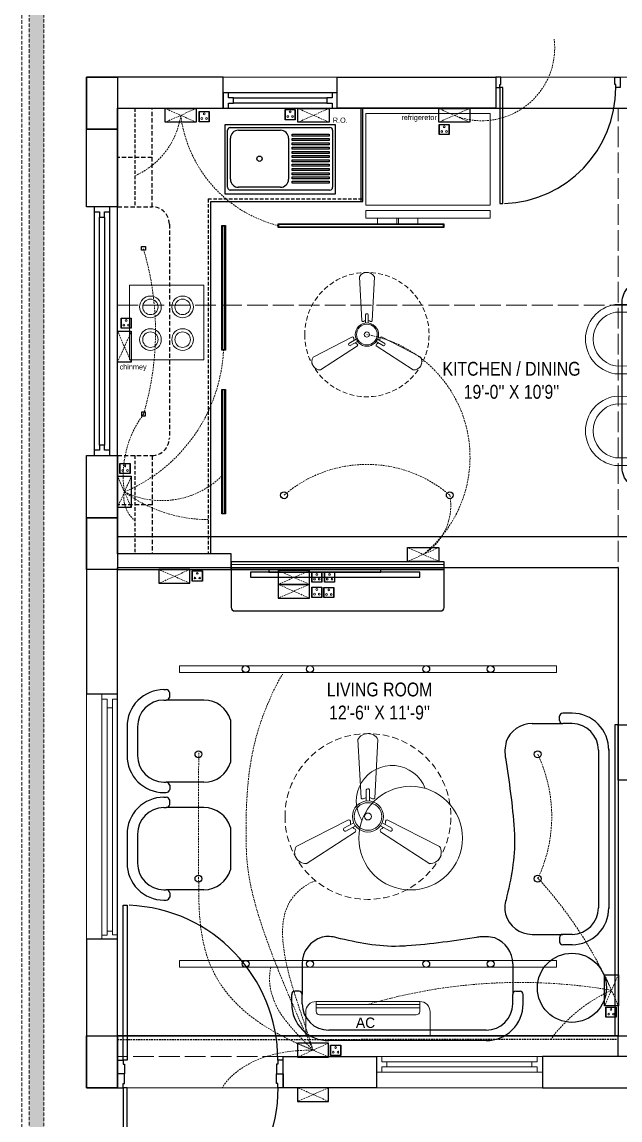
# Model space of a CAD drawing. Header units: millimetres. Extents: x 35877 to 3066687, y -650199 to -40525.
# Drawn here: x 150009.2 to 150182.4, y -180554 to -180236.2 of the extents above; entities that cross this region are included whole.
import ezdxf

# ---------------------------------------------------------------- set-up
doc = ezdxf.new("R2010")
doc.units = ezdxf.units.MM
doc.header["$MEASUREMENT"] = 0
for name, pattern in [('00 . GROUND FLOOR$0$DASHED', [0.75, 0.5, -0.25]), ('ACAD_ISO02W100', [15, 12, -3]), ('DASHED', [0.75, 0.5, -0.25]), ('DASHED2', [0.375, 0.25, -0.125]), ('DASHEDX2', [1.5, 1, -0.5]), ('HIDDEN', [0.375, 0.25, -0.125])]:
    doc.linetypes.add(name, pattern=pattern)
for name, color, linetype in [('AR DOOR', 40, 'Continuous'), ('AR ELE-5', 134, 'Continuous'), ('str coll', 6, 'Continuous')]:
    doc.layers.add(name, color=color, linetype=linetype)
for name, color, linetype, lineweight in [('CENTERLINE ( COLUMN ) ~ DIM', 7, 'Continuous', 9), ('COLUMN', 1, 'Continuous', 30), ('dim05', 1, 'Continuous', 13), ('Dimension', 10, 'DASHEDX2', 20), ('el', 7, 'Continuous', 20), ('ELEC-wires', 1, 'DASHED2', 13), ('Electrical', 84, 'Continuous', 30), ('FIRST FLOOR ( TEXT )', 7, 'Continuous', 9), ('FURNITURE', 32, 'Continuous', 9), ('furniture dimensions', 1, 'DASHED', 0), ('FURNITURE-1', 252, 'Continuous', 13), ('GDR_FLOATING COLUMN', 3, 'Continuous', 18), ('GROUND FLOOR', 7, 'Continuous', 9), ('GROUND FLOOR  ( PLINE )', 251, 'Continuous', 30), ('GROUND FLOOR ( DW_RAIL )', 7, 'Continuous', 9), ('hatch-rcc', 251, 'Continuous', 9), ('Labelling', 1, 'Continuous', 25), ('Text', 7, 'Continuous', 15), ('XX~SLAB ( BEAM )~ ( DIM )', 7, 'Continuous', 9)]:
    doc.layers.add(name, color=color, linetype=linetype, lineweight=lineweight)
doc.layers.add('XX~SLAB ( PLINE )', color=251, linetype='Continuous', plot=False)
doc.styles.add('KATHA', font='swissc.ttf')
doc.styles.get("Standard").update_dxf_attribs({"font": 'arial.ttf', "height": 6})
doc.styles.add('TEXT', font='eurr____.ttf')

# ---------------------------------------------------------------- blocks, each defined once
blk = doc.blocks.new('profile light')
at = {"layer": 'Electrical', "color": 152, "lineweight": 30, "true_color": 0x2776bb}
for points in [[(2936.21, 2698.23), (2900.21, 2698.23), (2900.21, 2699.29), (2936.21, 2699.29)], [(2900.31, 2699.1), (2900.31, 2698.42), (2936.12, 2698.42), (2936.12, 2699.1)], [(2900.32, 2699.08), (2900.32, 2698.44), (2936.1, 2698.44), (2936.1, 2699.08)]]:
    blk.add_lwpolyline(points, close=True, dxfattribs=at)
blk = doc.blocks.new('*U116')
for points in [[(-40, 0), (0, 0), (0, 30), (10, 30), (10, 100), (-40, 100)], [(0, 0), (0, -1120), (30, -1120), (30, 0)], [(1160, 0), (1120, 0), (1120, 30), (1110, 30), (1110, 100), (1160, 100)]]:
    blk.add_lwpolyline(points, close=True)
at = {"layer": 'AR ELE-5', "linetype": 'ByBlock', "ltscale": 15}
blk.add_arc((-2, 1), 1122, 272.373, 359.9653, dxfattribs=at)
blk = doc.blocks.new('*U20')
for points in [[(0, 0), (0, 1120), (30, 1120), (30, 0)], [(-40, 0), (0, 0), (0, -30), (10, -30), (10, -100), (-40, -100)], [(1160, 0), (1120, 0), (1120, -30), (1110, -30), (1110, -100), (1160, -100)]]:
    blk.add_lwpolyline(points, close=True)
at = {"layer": 'AR ELE-5', "linetype": 'ByBlock', "ltscale": 15}
blk.add_arc((-1.6, -0.7), 1121.6, 0.03474, 87.62699, dxfattribs=at)
blk = doc.blocks.new('sf sfs')
at = {"layer": 'FURNITURE', "color": 9, "true_color": 0xc7c8ca, "transparency": 33554687}
blk.add_line((3348685.97, -514612.12), (3348664.42, -514612.12), dxfattribs=at)
blk.add_lwpolyline([(3348664.42, -514612.12), (3348664.42, -514590.57), (3348685.97, -514590.57), (3348685.97, -514612.12)], dxfattribs=at)
for centre, radius in [((3348670.49, -514596.83), 3.14), ((3348670.49, -514596.83), 2.24), ((3348679.82, -514596.83), 3.14), ((3348679.82, -514596.83), 2.24), ((3348670.49, -514606.3), 3.14), ((3348670.49, -514606.3), 2.24), ((3348679.82, -514606.3), 3.14), ((3348679.82, -514606.3), 2.24)]:
    blk.add_circle(centre, radius, dxfattribs=at)
blk = doc.blocks.new('SED S')
at = {"layer": 'FURNITURE', "color": 9, "true_color": 0xc7c8ca, "transparency": 33554687, "elevation": -0.07, "flags": 128}
for points in [[(3340639.61, -514630.85), (3340639.61, -514629.27), (3340645.24, -514629.27), (3340645.24, -514630.85)], [(3340645.71, -514630.85), (3340645.71, -514629.27), (3340651.34, -514629.27), (3340651.34, -514630.85)]]:
    blk.add_lwpolyline(points, dxfattribs=at)
at = {"layer": 'FURNITURE', "color": 9, "true_color": 0xc7c8ca, "transparency": 33554687, "elevation": -0.07}
for points in [[(3340618.66, -514630.85), (3340618.66, -514633.06), (3340654.66, -514633.06), (3340654.66, -514630.85)], [(3340618.66, -514634.61), (3340618.66, -514661.17), (3340654.66, -514661.17), (3340654.66, -514634.61)]]:
    blk.add_lwpolyline(points, close=True, dxfattribs=at)
blk = doc.blocks.new('SD DSD')
at = {"layer": 'FURNITURE', "color": 9, "true_color": 0xc7c8ca, "transparency": 33554687}
for p, q in [((3348486.7, -514623.32), (3348486.68, -514619.42)), ((3348502.23, -514619.34), (3348502.25, -514623.25)), ((3348486.7, -514623.32), (3348502.25, -514623.25)), ((3348483.69, -514625.26), (3348479.79, -514625.25)), ((3348483.69, -514625.26), (3348483.66, -514640.81)), ((3348505.76, -514625.26), (3348509.66, -514625.25)), ((3348505.76, -514625.26), (3348505.79, -514640.81)), ((3348479.75, -514640.8), (3348483.66, -514640.81)), ((3348509.7, -514640.8), (3348505.79, -514640.81)), ((3348479.75, -514651.77), (3348483.66, -514651.76)), ((3348483.69, -514667.31), (3348483.66, -514651.76)), ((3348505.76, -514667.31), (3348505.79, -514651.76)), ((3348509.7, -514651.77), (3348505.79, -514651.76)), ((3348483.69, -514667.31), (3348479.79, -514667.32)), ((3348505.76, -514667.31), (3348509.66, -514667.32)), ((3348486.7, -514669.25), (3348486.68, -514673.16)), ((3348486.7, -514669.25), (3348502.25, -514669.32)), ((3348502.23, -514673.23), (3348502.25, -514669.32))]:
    blk.add_line(p, q, dxfattribs=at)
at = {"layer": 'FURNITURE', "color": 9, "true_color": 0xc7c8ca, "transparency": 33554687, "flags": 128}
for points in [[(3348502.23, -514621.56), (3348504.46, -514621.55), (3348504.42, -514614.17, 0.853613), (3348484.42, -514614.22), (3348484.46, -514621.65), (3348486.68, -514621.64)], [(3348502.22, -514619.34), (3348502.23, -514621.56), (3348502.2, -514614.36, 0.835758), (3348486.65, -514614.39), (3348486.67, -514619.42), (3348486.68, -514621.64)], [(3348481.97, -514640.8), (3348481.97, -514643.02), (3348474.58, -514643.01, -0.853613), (3348474.58, -514623.01), (3348482.01, -514623.02), (3348482.01, -514625.25)], [(3348507.48, -514640.8), (3348507.48, -514643.02), (3348514.87, -514643.01, 0.853613), (3348514.87, -514623.01), (3348507.44, -514623.02), (3348507.44, -514625.25)], [(3348479.75, -514640.79), (3348481.97, -514640.8), (3348474.77, -514640.78, -0.835758), (3348474.76, -514625.23), (3348479.79, -514625.24), (3348482.01, -514625.25)], [(3348509.7, -514640.79), (3348507.48, -514640.8), (3348514.68, -514640.78, 0.835758), (3348514.69, -514625.23), (3348509.66, -514625.24), (3348507.44, -514625.25)], [(3348481.97, -514651.77), (3348481.97, -514649.55), (3348474.58, -514649.57, 0.853613), (3348474.58, -514669.57), (3348482.01, -514669.55), (3348482.01, -514667.32)], [(3348479.75, -514651.78), (3348481.97, -514651.77), (3348474.77, -514651.79, 0.835758), (3348474.76, -514667.34), (3348479.79, -514667.33), (3348482.01, -514667.33)], [(3348507.48, -514651.77), (3348507.48, -514649.55), (3348514.87, -514649.57, -0.853613), (3348514.87, -514669.57), (3348507.44, -514669.55), (3348507.44, -514667.32)], [(3348509.7, -514651.78), (3348507.48, -514651.77), (3348514.68, -514651.79, -0.835758), (3348514.69, -514667.34), (3348509.66, -514667.33), (3348507.44, -514667.33)], [(3348502.23, -514671.01), (3348504.46, -514671.02), (3348504.42, -514678.4, -0.853613), (3348484.42, -514678.36), (3348484.46, -514670.92), (3348486.68, -514670.93)], [(3348502.22, -514673.23), (3348502.23, -514671.01), (3348502.2, -514678.21, -0.835758), (3348486.65, -514678.18), (3348486.67, -514673.16), (3348486.68, -514670.93)]]:
    blk.add_lwpolyline(points, format="xyb", dxfattribs=at)
at = {"layer": 'FURNITURE', "color": 9, "lineweight": 30, "true_color": 0xc7c8ca, "transparency": 33554687}
blk.add_lwpolyline([(3348506.78, -514676.29), (3348482.68, -514676.29, -0.414214), (3348476.68, -514670.29), (3348476.68, -514622.29, -0.414214), (3348482.68, -514616.29), (3348506.78, -514616.29, -0.414214), (3348512.78, -514622.29), (3348512.78, -514670.29, -0.414214)], format="xyb", close=True, dxfattribs=at)
blk = doc.blocks.new('fan')
at = {"layer": 'Electrical', "lineweight": 15, "ltscale": 20}
for p, q in [((3300835.29, -509900.78), (3300836.47, -509923.43)), ((3300841.81, -509923.43), (3300842.99, -509900.78)), ((3300838.47, -509924.57), (3300838.47, -509920.25)), ((3300839.81, -509920.28), (3300839.81, -509924.57)), ((3300831.66, -509931.77), (3300811.45, -509942.07)), ((3300829.93, -509935.08), (3300833.64, -509932.93)), ((3300834.31, -509934.09), (3300830.57, -509936.25)), ((3300847.68, -509936.23), (3300843.97, -509934.09)), ((3300844.64, -509932.93), (3300848.38, -509935.09)), ((3300866.83, -509942.07), (3300846.62, -509931.77)), ((3300815.3, -509948.74), (3300834.33, -509936.39)), ((3300843.95, -509936.39), (3300862.98, -509948.74))]:
    blk.add_line(p, q, dxfattribs=at)
at = {"layer": 'Electrical', "linetype": 'DASHED', "lineweight": 15, "ltscale": 5}
blk.add_circle((3300839.14, -509930.53), 32, dxfattribs=at)
at = {"layer": 'Electrical', "lineweight": 15, "ltscale": 20}
for centre, major_axis, start_param, end_param in [((3300839.14, -509902.94), (3.12, 3.12), -0.272136, 1.842967), ((3300839.13, -509920.5), (0.501, 0.501), -0.465536, 1.983618), ((3300839.14, -509930.53), (4.24, -4.24), 3.14161, 9.424795), ((3300839.14, -509930.53), (3.77, -3.77), 1.749190548672175e-05, 6.283202799085073), ((3300837.1, -509923.08), (0.51, 0.51), 2.863014, 4.257784), ((3300839.14, -509926.42), (2.27, -2.27), 2.565057, 2.951308), ((3300839.14, -509926.42), (2.27, 2.27), 0.19032, 0.57657), ((3300841.18, -509923.08), (0.51, -0.51), 5.167028, 6.561799), ((3300839.14, -509930.53), (0.943, 0.943), 1.570814, 7.853999), ((3300830.46, -509935.55), (0.501, -0.501), 3.199655, 5.648809), ((3300831.67, -509932.49), (0.51, -0.51), 0.978238, 2.373008), ((3300835.59, -509932.58), (2.27, -2.27), 3.855511, 4.241762), ((3300835.59, -509932.58), (2.27, -2.27), 4.659452, 5.045703), ((3300842.69, -509932.58), (2.27, 2.27), 4.37911, 4.765361), ((3300842.69, -509932.58), (2.27, 2.27), 5.183051, 5.569301), ((3300846.61, -509932.49), (0.51, -0.51), 2.339416, 3.734186), ((3300847.83, -509935.54), (0.501, 0.501), 3.723254, 6.172408), ((3300833.71, -509936.02), (0.51, 0.51), -1.325776, 0.068994), ((3300844.57, -509936.02), (0.51, -0.51), 3.072633, 4.467404), ((3300815.25, -509944.32), (3.12, -3.12), 3.393055, 5.508159), ((3300863.03, -509944.32), (3.12, -3.12), 5.48745, 7.602554)]:
    blk.add_ellipse(centre, major_axis=major_axis, ratio=1, start_param=start_param, end_param=end_param, dxfattribs=at)
blk = doc.blocks.new('ac paln')
at = {"layer": 'Electrical', "lineweight": 15}
for p, q in [((389238.69, -37646.36), (389238.69, -37610.34)), ((389238.69, -37610.34), (389245.67, -37610.34)), ((389244.81, -37642.35), (389244.81, -37614.35)), ((389245.81, -37613.35), (389248.68, -37613.35)), ((389246.82, -37643.35), (389246.82, -37613.35)), ((389247.82, -37643.35), (389247.82, -37613.35)), ((389248.68, -37613.35), (389248.68, -37643.35)), ((389248.68, -37643.35), (389248.68, -37613.35)), ((389245.81, -37643.35), (389248.68, -37643.35)), ((389248.68, -37643.35), (389248.68, -37643.35)), ((389245.67, -37646.36), (389238.69, -37646.36))]:
    blk.add_line(p, q, dxfattribs=at)
for centre, start, end in [((389245.67, -37613.35), 0, 90), ((389245.67, -37643.35), 270, 0)]:
    blk.add_arc(centre, 3.01, start, end, dxfattribs=at)
at = {"layer": 'Electrical', "lineweight": 15, "extrusion": (0, 0, -1)}
for centre, start_param, end_param in [((389245.81, -37614.35), -0.785398, 0.785398), ((389245.81, -37642.35), 3.926991, 5.497787)]:
    blk.add_ellipse(centre, major_axis=(-0.71, 0.71), ratio=1, start_param=start_param, end_param=end_param, dxfattribs=at)
at = {"layer": 'Text', "style": 'TEXT'}
blk.add_text('AC', height=3, rotation=270, dxfattribs=at).set_placement((389241.02, -37624.87))
blk = doc.blocks.new('6616')
at = {"color": 242, "linetype": 'DASHED', "true_color": 0xcd2027}
for p, q in [((386784.79, -36915.77), (386775.78, -36911.78)), ((386784.79, -36911.78), (386775.78, -36915.77))]:
    blk.add_line(p, q, dxfattribs=at)
at = {"layer": 'ELEC-wires', "color": 5, "linetype": 'ByBlock', "lineweight": 30, "ltscale": 4}
blk.add_lwpolyline([(386775.78, -36911.78), (386784.79, -36911.78), (386784.79, -36915.77), (386775.78, -36915.77)], close=True, dxfattribs=at)
blk = doc.blocks.new('erfer')
at = {"layer": 'hatch-rcc', "lineweight": 30}
blk.add_lwpolyline([(1905.9, -1304.21), (1908.38, -1304.21), (1908.38, -1306.73), (1905.9, -1306.73)], close=True, dxfattribs=at)
at = {"layer": 'hatch-rcc'}
blk.add_lwpolyline([(1905.96, -1304.28), (1908.31, -1304.28), (1908.31, -1306.66), (1905.96, -1306.66)], close=True, dxfattribs=at)
for centre in [(1907.14, -1304.81), (1906.56, -1305.95), (1907.72, -1305.95)]:
    blk.add_circle(centre, 0.211, dxfattribs=at)
blk = doc.blocks.new('16')
at = {"layer": 'hatch-rcc', "color": 1, "lineweight": 30}
blk.add_lwpolyline([(392822.83, -38266.87), (392825.13, -38266.87), (392825.13, -38269.2), (392822.83, -38269.2)], close=True, dxfattribs=at)
at = {"layer": 'hatch-rcc', "color": 1}
blk.add_lwpolyline([(392822.89, -38266.93), (392825.07, -38266.93), (392825.07, -38269.14), (392822.89, -38269.14)], close=True, dxfattribs=at)
for centre in [(392823.98, -38267.42), (392823.44, -38268.48), (392824.52, -38268.48)]:
    blk.add_circle(centre, 0.195, dxfattribs=at)

msp = doc.modelspace()

# ---------------------------------------------------------------- hatches: boundary and pattern name
at = {"layer": 'Dimension', "true_color": 0xd39e00, "transparency": 33554687}
h = msp.add_hatch(color=42, dxfattribs=at)
h.paths.add_polyline_path([(150011.316, -180176.757), (150011.316, -180602.057), (150615.543, -180602.057), (150615.543, -180176.757)])
h.paths.add_polyline_path([(150015.557, -180180.998), (150611.302, -180180.998), (150611.302, -180597.817), (150015.557, -180597.817)], flags=16)

# ---------------------------------------------------------------- linework, layer by layer
at = {"color": 9, "lineweight": 30, "true_color": 0xc7c8ca, "transparency": 33554687}
for points in [[(150113.088, -180395.412), (150113.088, -180394.646), (150080.651, -180394.646), (150080.651, -180395.412)], [(150113.088, -180395.412), (150113.088, -180394.646), (150080.651, -180394.646), (150080.651, -180395.412)], [(150124.37, -180396.859), (150124.37, -180395.412), (150075.37, -180395.412), (150075.37, -180396.859)], [(150124.37, -180396.859), (150124.37, -180395.412), (150075.37, -180395.412), (150075.37, -180396.859)]]:
    msp.add_lwpolyline(points, close=True, dxfattribs=at)
at = {"layer": 'CENTERLINE ( COLUMN ) ~ DIM', "transparency": 33554687}
for p, q in [((150027.87, -180267.146), (150036.87, -180267.146)), ((150027.87, -180289.646), (150036.87, -180289.646)), ((150027.87, -180361.646), (150036.87, -180361.646))]:
    msp.add_line(p, q, dxfattribs=at)
at = {"layer": 'COLUMN', "transparency": 33554687}
for points in [[(150027.87, -180252.146), (150036.87, -180252.146), (150036.87, -180267.146), (150027.87, -180267.146)], [(150027.87, -180379.646), (150036.87, -180379.646), (150036.87, -180394.646), (150027.87, -180394.646)], [(150027.87, -180529.646), (150036.87, -180529.646), (150036.87, -180544.646), (150027.87, -180544.646)]]:
    msp.add_lwpolyline(points, close=True, dxfattribs=at)
at = {"layer": 'Dimension', "color": 42, "true_color": 0xd39e00, "transparency": 33554687, "elevation": 0.352}
for points in [[(150009.196, -180174.637), (150617.663, -180174.637), (150617.663, -180604.178), (150009.196, -180604.178)], [(150011.316, -180176.757), (150615.543, -180176.757), (150615.543, -180602.057), (150011.316, -180602.057)], [(150015.557, -180180.998), (150611.302, -180180.998), (150611.302, -180597.817), (150015.557, -180597.817)]]:
    msp.add_lwpolyline(points, close=True, dxfattribs=at)
at = {"layer": 'Electrical', "color": 152, "lineweight": 30, "true_color": 0x2776bb, "transparency": 33554687, "elevation": 0.005}
for points in [[(150131.357, -180295.635), (150083.379, -180295.635), (150083.379, -180294.575), (150131.357, -180294.575)], [(150083.48, -180294.764), (150083.48, -180295.449), (150131.275, -180295.449), (150131.275, -180294.764)], [(150083.498, -180294.782), (150083.498, -180295.431), (150131.256, -180295.431), (150131.256, -180294.782)]]:
    msp.add_lwpolyline(points, close=True, dxfattribs=at)
at = {"layer": 'FURNITURE', "color": 3, "linetype": 'DASHEDX2', "lineweight": 30, "transparency": 33554687}
for p, q in [((150041.87, -180261.146), (150041.87, -180289.646)), ((150063.12, -180287.396), (150107.851, -180287.396)), ((150063.12, -180287.396), (150063.12, -180390.146)), ((150041.87, -180361.646), (150041.87, -180390.146))]:
    msp.add_line(p, q, dxfattribs=at)
at = {"layer": 'FURNITURE', "color": 9, "linetype": 'HIDDEN', "lineweight": 30, "ltscale": 5, "true_color": 0xc7c8ca, "transparency": 33554687}
for p, q in [((150046.87, -180289.646), (150046.87, -180261.146)), ((150036.87, -180289.646), (150046.87, -180289.646)), ((150051.87, -180294.646), (150051.87, -180356.646)), ((150036.87, -180361.646), (150046.87, -180361.646)), ((150046.87, -180361.646), (150046.87, -180390.146))]:
    msp.add_line(p, q, dxfattribs=at)
at = {"layer": 'FURNITURE', "color": 9, "lineweight": 30, "ltscale": 0.4, "true_color": 0xc7c8ca, "transparency": 33554687}
for p, q in [((150107.851, -180288.146), (150107.851, -180261.146)), ((150063.87, -180390.146), (150063.87, -180288.146)), ((150063.87, -180288.146), (150107.851, -180288.146))]:
    msp.add_line(p, q, dxfattribs=at)
at = {"layer": 'FURNITURE', "color": 9, "lineweight": 30, "true_color": 0xc7c8ca, "transparency": 33554687}
for p, q in [((150068.755, -180284.02, -0.001), (150068.755, -180267.479, -0.001)), ((150069.53, -180266.704, -0.001), (150098.378, -180266.704, -0.001)), ((150071.887, -180267.479, -0.001), (150084.054, -180267.479, -0.001)), ((150099.152, -180267.479, -0.001), (150099.152, -180284.02, -0.001)), ((150069.563, -180281.696, -0.001), (150069.563, -180269.803, -0.001)), ((150086.378, -180269.803, -0.001), (150086.378, -180281.696, -0.001)), ((150098.378, -180284.794, -0.001), (150069.53, -180284.794, -0.001)), ((150084.054, -180284.02, -0.001), (150071.887, -180284.02, -0.001)), ((150181.87, -180439.646), (150180.87, -180439.646)), ((150180.87, -180439.646), (150180.87, -180529.646)), ((150036.872, -180535.646), (150036.87, -180529.663)), ((150036.87, -180529.684), (150181.87, -180529.684))]:
    msp.add_line(p, q, dxfattribs=at)
at = {"layer": 'FURNITURE', "color": 3, "lineweight": 30, "transparency": 33554687}
for p, q in [((150043.785, -180301.107), (150044.989, -180301.107)), ((150043.785, -180302.202), (150043.785, -180301.107)), ((150044.989, -180302.202), (150043.785, -180302.202)), ((150044.989, -180301.107), (150044.989, -180302.202)), ((150044.989, -180349.09), (150043.785, -180349.09)), ((150043.785, -180349.09), (150043.785, -180350.185)), ((150043.785, -180350.185), (150044.989, -180350.185)), ((150044.989, -180350.185), (150044.989, -180349.09))]:
    msp.add_line(p, q, dxfattribs=at)
at = {"layer": 'FURNITURE', "color": 9, "lineweight": 30, "true_color": 0xc7c8ca, "transparency": 16777216}
for p, q in [((150050.266, -180429.433, 2.206), (150050.968, -180429.433, 2.206)), ((150050.266, -180432.433, 2.206), (150050.968, -180432.433, 2.206)), ((150061.88, -180432.433, 1.319), (150050.968, -180432.433, 2.206)), ((150051.968, -180431.557, 2.206), (150051.968, -180430.309, 2.206)), ((150069.547, -180438.166, -0.04), (150069.547, -180450.486, -0.04)), ((150164.799, -180438.384, 3.7), (150164.799, -180437.136, 3.7)), ((150168.502, -180436.26, 3.7), (150165.799, -180436.26, 3.7)), ((150039.655, -180439.94, -1.412), (150039.655, -180448.711, 1.412)), ((150042.655, -180440.149, -5.615), (150042.655, -180448.503, -2.959)), ((150156.888, -180439.26, 2.813), (150165.799, -180439.26, 3.7)), ((150168.502, -180439.26, 3.7), (150165.799, -180439.26, 3.7)), ((150176.113, -180446.976, -4.12), (150176.113, -180492.544, -1.464)), ((150179.113, -180446.768, 0.082), (150179.113, -180492.752, 2.907)), ((150050.266, -180456.219, 0.846), (150050.968, -180456.219, 0.846)), ((150061.88, -180456.219, 1.319), (150050.968, -180456.219, 2.206)), ((150051.968, -180457.095, 2.206), (150051.968, -180458.343, 2.206)), ((150050.266, -180459.219, 0.846), (150050.968, -180459.219, 0.846)), ((150050.266, -180460.559, 2.206), (150050.968, -180460.559, 2.206)), ((150051.968, -180462.683, 2.206), (150051.968, -180461.435, 2.206)), ((150050.266, -180463.559, 2.206), (150050.968, -180463.559, 2.206)), ((150061.88, -180463.559, 1.319), (150050.968, -180463.559, 2.206)), ((150069.547, -180469.292, -0.04), (150069.547, -180481.612, -0.04)), ((150039.655, -180471.067, -1.412), (150039.655, -180479.837, 1.412)), ((150042.655, -180471.275, -5.615), (150042.655, -180479.629, -2.959)), ((150050.266, -180487.345, 0.846), (150050.968, -180487.345, 0.846)), ((150061.88, -180487.345, 1.319), (150050.968, -180487.345, 2.206)), ((150051.968, -180488.221, 2.206), (150051.968, -180489.469, 2.206)), ((150050.266, -180490.345, 0.846), (150050.968, -180490.345, 0.846)), ((150156.888, -180500.26, 2.813), (150165.799, -180500.26, 3.7)), ((150164.799, -180501.136, 3.7), (150164.799, -180502.384, 3.7)), ((150168.502, -180500.26, 2.341), (150165.799, -180500.26, 2.341)), ((150168.502, -180503.26, 2.341), (150165.799, -180503.26, 2.341)), ((150090.301, -180508.783, 2.813), (150090.301, -180517.694, 3.7)), ((150151.301, -180508.783, 2.813), (150151.301, -180517.694, 3.7)), ((150087.301, -180520.396, 2.341), (150087.301, -180517.694, 2.341)), ((150089.425, -180516.694, 3.7), (150088.177, -180516.694, 3.7)), ((150090.301, -180520.396, 2.341), (150090.301, -180517.694, 2.341)), ((150151.301, -180520.396, 3.7), (150151.301, -180517.694, 3.7)), ((150152.177, -180516.694, 3.7), (150153.425, -180516.694, 3.7)), ((150154.301, -180520.396, 3.7), (150154.301, -180517.694, 3.7)), ((150143.585, -180528.008, -4.12), (150098.017, -180528.008, -1.464)), ((150143.793, -180531.008, 0.082), (150097.808, -180531.008, 2.907))]:
    msp.add_line(p, q, dxfattribs=at)
at = {"layer": 'FURNITURE', "color": 9, "lineweight": 30, "true_color": 0xc7c8ca, "transparency": 33554687, "elevation": -0.001}
for points in [[(150067.97, -180285.93), (150099.97, -180285.93), (150099.97, -180265.93), (150067.97, -180265.93)], [(150087.4, -180268.659), (150098.13, -180268.659), (150098.13, -180269.246), (150087.4, -180269.246)], [(150087.4, -180269.895), (150098.13, -180269.895), (150098.13, -180270.482), (150087.4, -180270.482)], [(150087.4, -180271.13), (150098.13, -180271.13), (150098.13, -180271.717), (150087.4, -180271.717)], [(150087.4, -180272.366), (150098.13, -180272.366), (150098.13, -180272.953), (150087.4, -180272.953)], [(150087.4, -180273.602), (150098.13, -180273.602), (150098.13, -180274.189), (150087.4, -180274.189)], [(150087.4, -180274.838), (150098.13, -180274.838), (150098.13, -180275.425), (150087.4, -180275.425)], [(150087.4, -180276.074), (150098.13, -180276.074), (150098.13, -180276.661), (150087.4, -180276.661)], [(150087.4, -180277.31), (150098.13, -180277.31), (150098.13, -180277.897), (150087.4, -180277.897)], [(150087.4, -180278.545), (150098.13, -180278.545), (150098.13, -180279.132), (150087.4, -180279.132)], [(150087.4, -180279.781), (150098.13, -180279.781), (150098.13, -180280.368), (150087.4, -180280.368)], [(150087.4, -180281.017), (150098.13, -180281.017), (150098.13, -180281.604), (150087.4, -180281.604)], [(150087.4, -180282.253), (150098.13, -180282.253), (150098.13, -180282.84), (150087.4, -180282.84)]]:
    msp.add_lwpolyline(points, close=True, dxfattribs=at)
at = {"layer": 'FURNITURE', "color": 9, "linetype": 'HIDDEN', "lineweight": 30, "ltscale": 5, "true_color": 0xc7c8ca, "transparency": 33554687}
for points in [[(150036.87, -180289.646), (150046.87, -180289.646), (150046.87, -180275.396), (150036.87, -180275.396)], [(150036.87, -180361.646), (150046.87, -180361.646), (150046.87, -180375.896), (150036.87, -180375.896)]]:
    msp.add_lwpolyline(points, close=True, dxfattribs=at)
at = {"layer": 'FURNITURE', "color": 9, "lineweight": 30, "true_color": 0xc7c8ca, "transparency": 33554687}
msp.add_lwpolyline([(150131.414, -180392.396), (150069.813, -180392.396), (150069.813, -180394.646), (150131.414, -180394.646)], close=True, dxfattribs=at)
at = {"layer": 'FURNITURE', "color": 18, "lineweight": 0, "true_color": 0x000000, "transparency": 33554687}
msp.add_lwpolyline([(150069.813, -180394.146), (150131.414, -180394.146), (150131.414, -180393.206), (150069.813, -180393.206)], close=True, dxfattribs=at)
at = {"layer": 'FURNITURE', "color": 9, "lineweight": 30, "true_color": 0xc7c8ca, "transparency": 33554687}
msp.add_lwpolyline([(150131.414, -180405.646), (150131.414, -180394.646), (150069.813, -180394.646), (150069.813, -180405.646, 0.4142136), (150070.813, -180406.646), (150130.414, -180406.646, 0.4142136)], format="xyb", close=True, dxfattribs=at)
at = {"layer": 'FURNITURE', "color": 1, "lineweight": 0, "transparency": 33554687}
for points in [[(150054.851, -180422.545), (150163.994, -180422.545), (150163.994, -180424.421), (150054.851, -180424.421)], [(150054.851, -180509.746), (150163.994, -180509.746), (150163.994, -180507.871), (150054.851, -180507.871)]]:
    msp.add_lwpolyline(points, close=True, dxfattribs=at)
at = {"layer": 'FURNITURE', "color": 9, "lineweight": 30, "true_color": 0xc7c8ca, "transparency": 33554687}
msp.add_circle((150077.97, -180275.749, -0.001), 0.762, dxfattribs=at)
at = {"layer": 'FURNITURE', "color": 240, "lineweight": 30, "true_color": 0xed1f24, "transparency": 33554687}
for centre in [(150085.073, -180373.146), (150133.073, -180373.146), (150073.956, -180423.483), (150092.604, -180423.47), (150126.241, -180423.47), (150144.889, -180423.483), (150060.302, -180448.146), (150158.543, -180448.146), (150060.302, -180484.146), (150158.543, -180484.146), (150073.956, -180508.808), (150092.604, -180508.822), (150126.241, -180508.822), (150144.889, -180508.808)]:
    msp.add_circle(centre, 1, dxfattribs=at)
at = {"layer": 'FURNITURE', "color": 9, "true_color": 0xc7c8ca, "transparency": 33554687}
msp.add_circle((150121.727, -180472.414, 0.069), 15, dxfattribs=at)
at = {"layer": 'FURNITURE', "color": 9, "lineweight": 30, "true_color": 0xc7c8ca, "transparency": 16777216}
msp.add_circle((150168.445, -180515.737, -0.05), 10.001, dxfattribs=at)
at = {"layer": 'FURNITURE', "color": 9, "lineweight": 30, "true_color": 0xc7c8ca, "transparency": 33554687}
for centre, radius, start, end in [((150069.53, -180267.479, -0.001), 0.775, 90, 180), ((150071.887, -180269.803, -0.001), 2.324, 90, 180), ((150084.054, -180269.803, -0.001), 2.324, 0, 90), ((150098.378, -180267.479, -0.001), 0.775, 0, 90), ((150071.887, -180281.696, -0.001), 2.324, 180, 270), ((150084.054, -180281.696, -0.001), 2.324, 270, 0), ((150069.53, -180284.02, -0.001), 0.775, 180, 270), ((150098.378, -180284.02, -0.001), 0.775, 270, 0)]:
    msp.add_arc(centre, radius, start, end, dxfattribs=at)
at = {"layer": 'FURNITURE', "color": 9, "linetype": 'HIDDEN', "lineweight": 30, "ltscale": 5, "true_color": 0xc7c8ca, "transparency": 33554687}
for centre, start, end in [((150046.87, -180294.646), 0, 90), ((150046.87, -180356.646), 270, 0)]:
    msp.add_arc(centre, 5, start, end, dxfattribs=at)
at = {"layer": 'FURNITURE', "color": 9, "lineweight": 30, "true_color": 0xc7c8ca, "transparency": 16777216}
for centre, radius, start, end in [((150050.266, -180440.045, 0.846), 10.612, 90, 180.5627), ((150050.968, -180430.442, 0.846), 1.009, 7.573, 90), ((150050.371, -180440.149, 0.846), 7.717, 90.90046, 180), ((150050.968, -180431.424, 0.846), 1.009, 270, 352.427), ((150061.86, -180440.453, 1.319), 8.02, 16.56667, 89.85732), ((150165.799, -180437.269, 2.341), 1.009, 90, 172.427), ((150165.799, -180438.251, 2.341), 1.009, 187.573, 270), ((150168.502, -180446.872, 2.341), 10.612, 359.4373, 90), ((150156.908, -180447.28, 4.173), 8.02, 90.14268, 159.42629), ((150168.396, -180446.976, 2.341), 7.717, 0, 89.09954), ((150161.435, -180447.378, 4.173), 12.384, 166.38027, 189.49473), ((150050.266, -180448.607, 0.846), 10.612, 179.4373, 270), ((150050.371, -180448.503, 0.846), 7.717, 180, 269.09954), ((150061.86, -180448.199, 1.319), 8.02, 270.14268, 343.43333), ((150050.968, -180457.228, 0.846), 1.009, 7.573, 90), ((150050.266, -180471.171, 0.846), 10.612, 90, 180.5627), ((150050.968, -180458.21, 0.846), 1.009, 270, 352.427), ((150050.968, -180461.568, 0.846), 1.009, 7.573, 90), ((150050.371, -180471.275, 0.846), 7.717, 90.90046, 180), ((150050.968, -180462.55, 0.846), 1.009, 270, 352.427), ((150061.86, -180471.579, 1.319), 8.02, 16.56667, 89.85732), ((150050.266, -180479.733, 0.846), 10.612, 179.4373, 270), ((150050.371, -180479.629, 0.846), 7.717, 180, 269.09954), ((150061.86, -180479.325, 1.319), 8.02, 270.14268, 343.43333), ((150050.968, -180488.354, 0.846), 1.009, 7.573, 90), ((150050.968, -180489.336, 0.846), 1.009, 270, 352.427), ((150157.129, -180492.655, -1.371), 8.134, 162.61835, 192.46672), ((150168.502, -180492.648, 2.341), 10.612, 270, 0.5627), ((150168.396, -180492.544, 2.341), 7.717, 270.90046, 0), ((150156.908, -180492.24, 2.813), 8.02, 195.70088, 269.85732), ((150098.321, -180508.803, 2.813), 8.02, 105.70088, 179.85732), ((150097.906, -180509.024, -1.371), 8.134, 72.61835, 102.46672), ((150143.183, -180513.33, 4.173), 12.384, 76.38027, 99.49473), ((150143.281, -180508.803, 4.173), 8.02, 0.14268, 69.42629), ((150165.799, -180501.269, 2.341), 1.009, 90, 172.427), ((150165.799, -180502.251, 2.341), 1.009, 187.573, 270), ((150088.31, -180517.694, 2.341), 1.009, 97.573, 180), ((150089.292, -180517.694, 2.341), 1.009, 0, 82.427), ((150152.31, -180517.694, 2.341), 1.009, 97.573, 180), ((150153.292, -180517.694, 2.341), 1.009, 0, 82.427), ((150097.913, -180520.396, 2.341), 10.612, 180, 270.5627), ((150098.017, -180520.291, 2.341), 7.717, 180.90046, 270), ((150143.689, -180520.396, 2.341), 10.612, 269.4373, 0), ((150143.585, -180520.291, 2.341), 7.717, 270, 359.09954)]:
    msp.add_arc(centre, radius, start, end, dxfattribs=at)
at = {"layer": 'FURNITURE', "color": 9, "true_color": 0xc7c8ca, "transparency": 33554687}
msp.add_arc((150116.318, -180461.702, 0.069), 10.313, 20.90961, 212.67244, dxfattribs=at)
at = {"layer": 'FURNITURE', "color": 9, "lineweight": 30, "true_color": 0xc7c8ca, "transparency": 16777216}
for points in [[(150149.174, -180449.116, 3.842), (150150.238, -180455.998, 2.613), (150151.359, -180463.583, 1.361), (150152.179, -180477.527, 1.542), (150150.775, -180484.227, 0.074), (150149.367, -180490.225, -1.371)], [(150141.445, -180501.068, 3.842), (150134.563, -180502.132, 2.613), (150126.978, -180503.253, 1.361), (150113.034, -180504.073, 1.542), (150106.334, -180502.669, 0.074), (150100.336, -180501.261, -1.371)]]:
    msp.add_open_spline(points, degree=3, knots=[1.8844998, 1.8844998, 1.8844998, 1.8844998, 22.9773331, 25.0955938, 43.7057545, 43.7057545, 43.7057545, 43.7057545], dxfattribs=at)
at = {"layer": 'furniture dimensions', "color": 9, "linetype": 'Continuous', "lineweight": 30, "true_color": 0xc7c8ca, "transparency": 33554687}
for p, q in [((150036.87, -180529.684), (150036.87, -180394.146)), ((150181.87, -180394.146), (150036.87, -180394.146)), ((150181.87, -180394.146), (150181.87, -180529.684)), ((150181.87, -180529.684), (150036.87, -180529.684))]:
    msp.add_line(p, q, dxfattribs=at)
msp.add_lwpolyline([(150036.87, -180261.146), (150268.87, -180261.146), (150268.87, -180385.146), (150036.87, -180385.146)], close=True, dxfattribs=at)
at = {"layer": 'furniture dimensions', "lineweight": 0, "transparency": 33554687}
for centre, radius, start, end in [((150142.355, -180243.657), 21.091, 247.75201, 6.81564), ((150032.783, -180259.976), 22.615, 293.69166, 351.8606), ((150092.61, -180258.524, 0.011), 37.728, 187.08599, 255.83712), ((149964.014, -180325.796), 83.85, 343.44266, 16.71337), ((150020.523, -180328.799, 0.011), 47.102, 292.91496, 357.31672), ((150068.376, -180367.508), 29.881, 143.39669, 189.00403), ((150109.073, -180400.97), 36.745, 49.22049, 130.77951), ((150049.732, -180350.099), 24.615, 243.79641, 314.69557), ((150047.253, -180373.789), 8.542, 169.17563, 230.93322), ((150063.271, -180339.101), 41.113, 233.5819, 269.78976), ((150116.853, -180376.166), 16.499, 301.07644, 10.54845), ((150120.529, -180466.146), 42.06, 334.66206, 25.33794), ((150068.364, -180566.422, 0.018), 122.212, 24.13716, 42.51251), ((150153.441, -180669.918), 155.734, 80.22148, 106.43878), ((150198.272, -180557.179), 44.688, 114.28844, 143.54696)]:
    msp.add_arc(centre, radius, start, end, dxfattribs=at)
at = {"layer": 'furniture dimensions', "color": 6, "lineweight": 0, "transparency": 33554687}
msp.add_arc((150102.908, -180362.136), 36.022, 308.57514, 80.14611, dxfattribs=at)
at = {"layer": 'furniture dimensions', "lineweight": 0, "transparency": 33554687}
for points in [[(150093.508, -180533.772, 0), (150075.099, -180493.818, 0.005), (150073.393, -180472.889, 0.007), (150075.061, -180441.572, 0.007), (150084.686, -180424.421), (150084.686, -180425.03, 0.005)], [(150093.684, -180533.858), (150060.535, -180520.883, 0.005), (150060.302, -180484.146), (150060.302, -180448.146), (150060.452, -180447.737, 0.005)], [(150093.49, -180533.772, 0), (150085.18, -180525.7, 0.005), (150081.346, -180519.019, -0.002), (150080.512, -180513.29, 0), (150081.245, -180509.746)], [(150093.999, -180533.776), (150072.774, -180533.524, 0.005), (150067.254, -180544.646), (150067.254, -180544.554, 0.005)]]:
    msp.add_open_spline(points, degree=3, dxfattribs=at)
at = {"layer": 'furniture dimensions', "color": 6, "lineweight": 0, "transparency": 33554687}
msp.add_open_spline([(150093.49, -180533.772, 0), (150088.31, -180517.694, 2.341), (150084.425, -180508.246, 0.005), (150083.687, -180489.151, 0.022), (150094.143, -180484.697)], degree=3, dxfattribs=at)
at = {"layer": 'GDR_FLOATING COLUMN', "linetype": '00 . GROUND FLOOR$0$DASHED', "lineweight": 30, "transparency": 33554687}
msp.add_line((150036.886, -180530.685), (150181.87, -180530.619), dxfattribs=at)
at = {"layer": 'GROUND FLOOR', "transparency": 33554687}
for p, q in [((150428.37, -180252.146), (150027.87, -180252.146)), ((150146.37, -180252.146), (150146.37, -180261.146)), ((150036.87, -180261.146), (150036.87, -180381.146)), ((150146.37, -180261.146), (150036.87, -180261.146)), ((150036.87, -180289.646), (150027.87, -180289.646)), ((150036.87, -180361.646), (150027.87, -180361.646)), ((150069.813, -180390.146), (150036.87, -180390.146)), ((150069.813, -180390.146), (150069.813, -180394.646)), ((150036.87, -180394.646), (150036.87, -180544.646)), ((150069.813, -180394.646), (150036.87, -180394.646)), ((150036.87, -180394.646), (150036.87, -180544.646)), ((150096.87, -180394.646), (150036.87, -180394.646)), ((150027.87, -180430.646), (150027.87, -180501.646)), ((150036.87, -180430.646), (150027.87, -180430.646)), ((150036.87, -180501.646), (150027.87, -180501.646)), ((150186.87, -180535.646), (150084.87, -180535.646)), ((150084.87, -180535.646), (150084.87, -180544.646)), ((150428.37, -180544.646), (150027.87, -180544.646))]:
    msp.add_line(p, q, dxfattribs=at)
at = {"layer": 'GROUND FLOOR  ( PLINE )', "transparency": 33554687}
for points in [[(150067.47, -180252.146), (150027.87, -180252.146), (150027.87, -180267.146), (150036.87, -180267.146), (150036.87, -180261.146), (150067.47, -180261.146)], [(150100.47, -180252.146), (150146.37, -180252.146), (150146.37, -180261.146), (150100.47, -180261.146)], [(150036.87, -180289.646), (150027.87, -180289.646), (150027.87, -180267.146), (150036.87, -180267.146)], [(150036.87, -180379.646), (150027.87, -180379.646), (150027.87, -180361.646), (150036.87, -180361.646)], [(150036.87, -180394.646), (150069.813, -180394.646), (150069.813, -180390.146), (150036.87, -180390.146), (150036.87, -180379.646), (150027.87, -180379.646), (150027.87, -180430.646), (150036.87, -180430.646)], [(150036.87, -180501.646), (150027.87, -180501.646), (150027.87, -180544.646), (150036.87, -180544.646)], [(150084.87, -180535.646), (150111.87, -180535.646), (150111.87, -180544.646), (150084.87, -180544.646)]]:
    msp.add_lwpolyline(points, close=True, dxfattribs=at)
msp.add_lwpolyline([(150191.37, -180535.646), (150191.37, -180462.146), (150233.37, -180462.146), (150233.37, -180439.646), (150228.87, -180439.646), (150228.87, -180457.646), (150191.37, -180457.646), (150191.37, -180439.646), (150186.87, -180439.646), (150186.87, -180535.646), (150159.87, -180535.646), (150159.87, -180544.646), (150191.37, -180544.646)], dxfattribs=at)
at = {"layer": 'GROUND FLOOR ( DW_RAIL )', "transparency": 33554687}
for points in [[(150036.87, -180501.646), (150036.87, -180500.448), (150035.37, -180500.448), (150035.37, -180499.382), (150033.87, -180499.382), (150033.87, -180434.646), (150035.37, -180434.646), (150035.37, -180432.146), (150036.87, -180432.146), (150036.87, -180430.646), (150032.37, -180430.646), (150032.37, -180432.146), (150033.87, -180432.146), (150033.87, -180434.646), (150035.37, -180434.646), (150035.37, -180499.382), (150033.87, -180499.382), (150033.87, -180500.517), (150032.37, -180500.517), (150032.37, -180501.646), (150036.87, -180501.646), (150036.87, -180430.646), (150032.37, -180430.646), (150032.37, -180501.646)], [(150111.87, -180535.646), (150159.87, -180535.646), (150159.87, -180544.646), (150111.87, -180544.646)], [(150159.87, -180535.646), (150158.37, -180535.646), (150158.37, -180537.146), (150156.87, -180537.146), (150156.87, -180538.646), (150114.87, -180538.646), (150114.87, -180537.146), (150113.37, -180537.146), (150113.37, -180535.646), (150111.87, -180535.646), (150111.87, -180540.146), (150113.37, -180540.146), (150113.37, -180538.646), (150114.87, -180538.646), (150114.87, -180537.146), (150156.87, -180537.146), (150156.87, -180538.646), (150158.37, -180538.646), (150158.37, -180540.146), (150159.87, -180540.146), (150159.87, -180535.646), (150111.87, -180535.646), (150111.87, -180540.146), (150159.87, -180540.146)]]:
    msp.add_lwpolyline(points, close=True, dxfattribs=at)
at = {"layer": 'Labelling', "color": 251, "linetype": 'ACAD_ISO02W100', "lineweight": 0, "ltscale": 0.5, "true_color": 0x636466, "transparency": 33554687}
for p, q in [((150181.87, -180534.895), (150181.87, -180261.146)), ((150036.87, -180318.146), (150268.87, -180318.146)), ((150036.87, -180385.146), (150181.987, -180385.146)), ((150036.87, -180394.146), (150181.87, -180394.146)), ((150084.87, -180535.646), (150036.87, -180535.646))]:
    msp.add_line(p, q, dxfattribs=at)
at = {"layer": 'Labelling', "lineweight": 30, "ltscale": 10, "transparency": 33554687}
for points in [[(150181.87, -180439.646), (150186.87, -180439.646), (150186.87, -180455.646), (150181.87, -180455.646)], [(150181.87, -180529.646), (150186.87, -180529.646), (150186.87, -180535.646), (150181.87, -180535.646)]]:
    msp.add_lwpolyline(points, close=True, dxfattribs=at)
at = {"layer": 'XX~SLAB ( BEAM )~ ( DIM )', "color": 9, "lineweight": 30, "true_color": 0xc7c8ca, "transparency": 33554687}
for p, q in [((150107.37, -180288.146), (150107.37, -180261.146)), ((150063.87, -180390.146), (150063.87, -180288.146)), ((150063.87, -180288.146), (150107.37, -180288.146))]:
    msp.add_line(p, q, dxfattribs=at)
at = {"layer": 'XX~SLAB ( PLINE )', "transparency": 33554687}
for points in [[(150067.47, -180261.146), (150068.97, -180261.146), (150068.97, -180259.646), (150070.47, -180259.646), (150070.47, -180258.146), (150097.47, -180258.146), (150097.47, -180259.646), (150098.97, -180259.646), (150098.97, -180261.146), (150100.47, -180261.146), (150100.47, -180256.646), (150098.97, -180256.646), (150098.97, -180258.146), (150097.47, -180258.146), (150097.47, -180259.646), (150070.47, -180259.646), (150070.47, -180258.146), (150068.97, -180258.146), (150068.97, -180256.646), (150067.47, -180256.646), (150067.47, -180261.146), (150100.47, -180261.146), (150100.47, -180256.646), (150067.47, -180256.646)], [(150034.62, -180361.646), (150034.62, -180360.146), (150033.12, -180360.146), (150033.12, -180358.646), (150031.62, -180358.646), (150031.62, -180292.646), (150033.12, -180292.646), (150033.12, -180291.146), (150034.62, -180291.146), (150034.62, -180289.646), (150030.12, -180289.646), (150030.12, -180291.146), (150031.62, -180291.146), (150031.62, -180292.646), (150033.12, -180292.646), (150033.12, -180358.646), (150031.62, -180358.646), (150031.62, -180360.146), (150030.12, -180360.146), (150030.12, -180361.646), (150034.62, -180361.646), (150034.62, -180289.646), (150030.12, -180289.646), (150030.12, -180361.646)]]:
    msp.add_lwpolyline(points, close=True, dxfattribs=at)

# ---------------------------------------------------------------- block references
at = {"color": 9, "lineweight": 30, "true_color": 0xc7c8ca, "transparency": 33554687, "rotation": 180}
msp.add_blockref('SED S', (3490763.462, -694923.813, 0.07), dxfattribs=at)
at = {"color": 9, "lineweight": 30, "true_color": 0xc7c8ca, "transparency": 33554687}
msp.add_blockref('sf sfs', (-3198624.098, 334278.198), dxfattribs=at)
at = {"layer": 'AR DOOR', "linetype": 'ByBlock', "lineweight": -2, "transparency": 33554687, "extrusion": (0, 0, -1)}
for name, p, xscale, yscale, zscale in [('*U116', (-150147.57, -180255.146), -0.02999999999997555, 0.02999999999997555, -0.02999999999997555), ('*U20', (-150038.47, -180536.646), -0.04000000000002399, 0.04000000000002399, -0.04000000000002399)]:
    msp.add_blockref(name, p, dxfattribs=dict(at, xscale=xscale, yscale=yscale, zscale=zscale))
at = {"layer": 'AR DOOR', "linetype": 'ByBlock', "lineweight": -2, "transparency": 33554687, "extrusion": (0, 0, -1), "xscale": 0.04000000000002399, "yscale": 0.04000000000002399, "zscale": -0.04000000000002399, "rotation": 180}
msp.add_blockref('*U20', (-150038.47, -180544.646), dxfattribs=at)
at = {"layer": 'dim05', "color": 1, "lineweight": 35, "transparency": 33554687}
for p, xscale, yscale, zscale in [((2006848.395, 106511.95), -0.5625052429282242, 0.5625052429282242, 0.5625052429282242), ((2625761.799, 201985.315), -0.7500069902881101, 0.7500069902881101, 0.7500069902881101)]:
    msp.add_blockref('fan', p, dxfattribs=dict(at, xscale=xscale, yscale=yscale, zscale=zscale))
at = {"layer": 'Dimension', "linetype": 'ByBlock', "transparency": 33554687, "rotation": 270}
for p in [(147368.813, -177394.9, 0.005), (147368.813, -177442.333, 0.011)]:
    msp.add_blockref('profile light', p, dxfattribs=at)
at = {"layer": 'el', "color": 1, "transparency": 33554687}
for p in [(-236725.117, -143349.401), (-236686.667, -143349.401), (-236645.917, -143349.401), (-236654.918, -143476.52)]:
    msp.add_blockref('6616', p, dxfattribs=at)
at = {"layer": 'el', "color": 18, "true_color": 0x000000, "transparency": 33554687, "xscale": 1.274012090250485, "yscale": 1.274012090250485, "zscale": 1.274012090250485}
for p in [(-350331.061, -131513.329), (-350423.124, -131569.406)]:
    msp.add_blockref('16', p, dxfattribs=at)
at = {"layer": 'el', "color": 1, "transparency": 33554687}
for p, rotation in [((186952.64, 206450.124), 270), ((186952.64, 206408.103), 270), ((113266.114, -567296.734), 90)]:
    msp.add_blockref('6616', p, dxfattribs=dict(at, rotation=rotation))
at = {"layer": 'el', "color": 1, "transparency": 33554687, "xscale": -1, "rotation": 180.0000000001202}
for p in [(-236726.946, -217310.416), (-236692.372, -217310.735), (-236692.372, -217314.722), (-236686.788, -217447.553), (-236686.788, -217460.416)]:
    msp.add_blockref('6616', p, dxfattribs=at)
at = {"layer": 'el', "color": 18, "true_color": 0x000000, "transparency": 33554687, "rotation": 90}
msp.add_blockref('ac paln', (112481.02, -569768.372), dxfattribs=at)
at = {"layer": 'FURNITURE-1', "transparency": 33554687, "xscale": 1.18092012721511, "yscale": 1.18092012721511, "zscale": 1.18092012721511}
for p in [(147809.789, -178721.875), (147834.68, -178721.314), (147786.863, -178823.761), (147807.793, -178854.888), (147842.402, -178855.203), (147846.092, -178855.203), (147842.402, -178859.566), (147845.883, -178859.65), (147927.585, -178981.129), (147847.848, -178992.143)]:
    msp.add_blockref('erfer', p, dxfattribs=at)
at = {"layer": 'str coll', "color": 9, "lineweight": 30, "true_color": 0xc7c8ca, "transparency": 33554687}
msp.add_blockref('SD DSD', (-3198293.683, 334305.047, 0.005), dxfattribs=at)

# ---------------------------------------------------------------- texts
at = {"layer": 'Electrical', "color": 5, "transparency": 33554687}
for s, p in [('R.O.', (150099.21, -180265.332, -0.018)), ('refrigeretor  ', (150119.066, -180264.55)), ('chinmey', (150037.493, -180336.744))]:
    msp.add_text(s, height=1.5, dxfattribs=at).set_placement(p)
at = {"layer": 'FIRST FLOOR ( TEXT )', "transparency": 33554687, "char_height": 4, "attachment_point": 5, "style": 'KATHA'}
for s, insert in [("KITCHEN / DINING\\P19'-0'' X 10'9''", (150150.943, -180339.908, -0.005)), ("LIVING ROOM\\P12'-6'' X 11'-9''", (150112.738, -180432.746, 0.005))]:
    msp.add_mtext(s, dxfattribs=dict(at, insert=insert))

doc.saveas('drawing.dxf')
